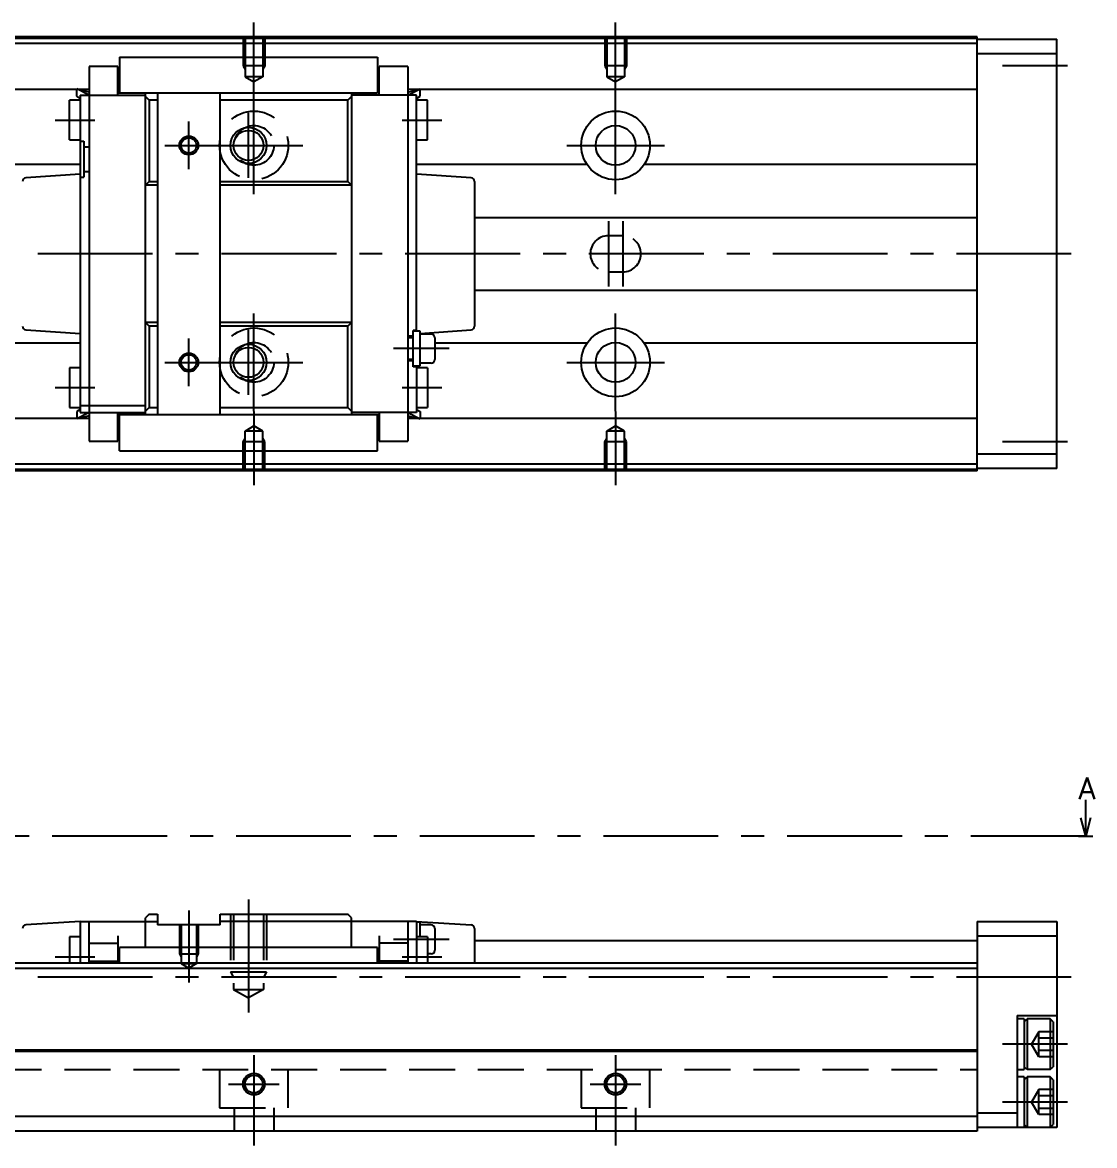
# Model space of a CAD drawing. Extents: x -2 to 501, y -8 to 279.
# Drawn here: x 352.8 to 501, y 8 to 163.3 of the extents above; entities that cross this region are included whole.
import ezdxf

# ---------------------------------------------------------------- set-up
doc = ezdxf.new("R2010")
doc.units = 0
doc.header["$LTSCALE"] = 0.5
doc.linetypes.add('CENTER', pattern=[50.8, 31.75, -6.35, 6.35, -6.35])
doc.linetypes.add('DASHED', pattern=[19.05, 12.7, -6.35])
for name, color, linetype in [('MSM_CENTER', 1, 'CENTER'), ('MSM_CONTINUOUS', 7, 'CONTINUOUS'), ('MSM_DASHED', 4, 'DASHED'), ('MSM_NARROW', 5, 'CONTINUOUS'), ('MSM_PART_NUMBER', 7, 'CONTINUOUS')]:
    doc.layers.add(name, color=color, linetype=linetype)
doc.styles.get("Standard").update_dxf_attribs({"font": 'txt.shx', "height": 3, "bigfont": 'bigfont.shx'})

msp = doc.modelspace()

# ---------------------------------------------------------------- linework, layer by layer
at = {"layer": 'MSM_CENTER'}
for p, q in [((384.76, 153.09), (384.76, 163.3)), ((434.76, 153.09), (434.76, 163.3)), ((497.26, 157.3), (488.26, 157.3)), ((384.76, 139.55), (384.76, 153.05)), ((434.76, 139.55), (434.76, 153.05)), ((384.01, 141.8), (384.01, 150.8)), ((357.26, 149.8), (362.76, 149.8)), ((375.76, 143), (375.76, 149.6)), ((405.26, 149.8), (410.76, 149.8)), ((372.46, 146.3), (379.06, 146.3)), ((378.01, 146.3), (391.51, 146.3)), ((379.51, 146.3), (388.51, 146.3)), ((428.01, 146.3), (441.51, 146.3)), ((433.76, 135.8), (433.76, 126.8)), ((435.76, 135.8), (435.76, 126.8)), ((497.76, 131.3), (196.26, 131.3)), ((384.76, 109.55), (384.76, 123.05)), ((434.76, 109.55), (434.76, 123.05)), ((375.76, 113), (375.76, 119.6)), ((384.01, 111.8), (384.01, 120.8)), ((411.76, 118.2), (404.06, 118.2)), ((372.46, 116.3), (379.06, 116.3)), ((378.01, 116.3), (391.51, 116.3)), ((379.51, 116.3), (388.51, 116.3)), ((428.01, 116.3), (441.51, 116.3)), ((357.26, 112.8), (362.76, 112.8)), ((405.26, 112.8), (410.76, 112.8)), ((384.76, 109.51), (384.76, 99.3)), ((434.76, 109.51), (434.76, 99.3)), ((497.26, 105.3), (488.26, 105.3)), ((499.76, 50.8), (188.76, 50.8)), ((384.01, 42), (384.01, 26.41)), ((375.76, 40.5), (375.76, 30.54)), ((411.76, 36.5), (404.06, 36.5)), ((357.26, 34.1), (362.76, 34.1)), ((405.26, 34.1), (410.76, 34.1)), ((497.76, 31.3), (196.26, 31.3)), ((497.26, 22), (488.26, 22)), ((384.76, 20.5), (384.76, 8)), ((434.76, 20.5), (434.76, 8)), ((381.26, 16.5), (388.26, 16.5)), ((431.26, 16.5), (438.26, 16.5)), ((497.26, 14), (488.26, 14))]:
    msp.add_line(p, q, dxfattribs=at)
at = {"layer": 'MSM_CONTINUOUS'}
for p, q in [((484.76, 161.3), (234.76, 161.3)), ((484.76, 161.1), (234.76, 161.1)), ((484.76, 160.4), (234.76, 160.4)), ((484.76, 101.3), (484.76, 161.3)), ((484.76, 161), (495.76, 161)), ((495.76, 101.6), (495.76, 161)), ((366.16, 158.52), (401.86, 158.52)), ((366.16, 158.52), (366.16, 153.55)), ((401.86, 158.52), (401.86, 153.55)), ((484.76, 159), (495.76, 159)), ((361.96, 157.2), (361.96, 105.4)), ((365.96, 157.2), (361.96, 157.2)), ((365.96, 153.25), (365.96, 157.2)), ((406.06, 157.2), (402.06, 157.2)), ((402.06, 153.25), (402.06, 157.2)), ((406.06, 157.2), (406.06, 105.4)), ((360.26, 154.05), (342.76, 154.05)), ((360.26, 153.1), (360.26, 154.1)), ((361.96, 153.25), (360.26, 154.1)), ((361.96, 154.05), (360.36, 154.05)), ((361.96, 153.67), (360.46, 154.05)), ((406.06, 153.25), (407.76, 154.1)), ((406.06, 153.67), (407.56, 154.05)), ((407.66, 154.05), (406.06, 154.05)), ((407.76, 153.1), (407.76, 154.1)), ((484.76, 154.05), (407.76, 154.05)), ((360.76, 152.55), (359.26, 152.55)), ((359.26, 147.05), (359.26, 152.55)), ((360.76, 152.8), (360.26, 153.1)), ((360.76, 153.25), (360.76, 109.35)), ((360.76, 153.25), (369.76, 153.25)), ((365.96, 153.55), (401.86, 153.55)), ((369.76, 109.05), (369.76, 153.55)), ((369.76, 153.05), (370.26, 152.55)), ((370.26, 152.55), (370.26, 141.3)), ((371.41, 152.55), (370.26, 152.55)), ((371.41, 153.55), (371.41, 109.05)), ((380.11, 109.05), (380.11, 153.55)), ((397.76, 152.55), (380.11, 152.55)), ((397.76, 152.55), (398.26, 153.05)), ((397.76, 141.3), (397.76, 152.55)), ((398.26, 153.55), (398.26, 109.05)), ((407.26, 153.25), (398.26, 153.25)), ((407.26, 120.6), (407.26, 153.25)), ((407.26, 152.8), (407.76, 153.1)), ((408.76, 152.55), (407.26, 152.55)), ((408.76, 147.05), (408.76, 152.55)), ((359.26, 147.05), (360.76, 147.05)), ((360.76, 146.9), (361.26, 146.9)), ((361.26, 146.9), (361.26, 141.9)), ((361.26, 146.1), (361.96, 146.1)), ((407.26, 147.05), (408.76, 147.05)), ((360.76, 143.66), (342.26, 143.66)), ((430.81, 143.66), (407.26, 143.66)), ((484.76, 143.66), (438.71, 143.66)), ((360.76, 142.3), (353.23, 141.8)), ((360.76, 141.9), (361.26, 141.9)), ((361.26, 142.7), (361.96, 142.7)), ((414.79, 141.8), (407.26, 142.3)), ((370.26, 141.3), (369.76, 140.8)), ((371.41, 140.8), (369.76, 140.8)), ((370.26, 141.3), (371.41, 141.3)), ((380.11, 141.3), (397.76, 141.3)), ((398.26, 140.8), (380.11, 140.8)), ((398.26, 140.8), (397.76, 141.3)), ((415.26, 141.3), (415.26, 121.3)), ((484.76, 136.3), (415.26, 136.3)), ((415.26, 126.3), (484.76, 126.3)), ((369.76, 121.8), (370.26, 121.3)), ((371.41, 121.8), (369.76, 121.8)), ((371.41, 121.3), (370.26, 121.3)), ((370.26, 121.3), (370.26, 110.05)), ((398.26, 121.8), (380.11, 121.8)), ((397.76, 121.3), (380.11, 121.3)), ((397.76, 121.3), (398.26, 121.8)), ((397.76, 110.05), (397.76, 121.3)), ((353.23, 120.8), (360.76, 120.3)), ((406.76, 119.9), (406.06, 119.9)), ((406.76, 119.7), (406.06, 119.7)), ((407.26, 120.7), (406.76, 120.7)), ((406.76, 115.7), (406.76, 120.7)), ((407.76, 120.6), (406.76, 120.6)), ((407.76, 120.27), (414.8, 120.8)), ((407.76, 115.8), (407.76, 120.6)), ((409.26, 120.2), (407.76, 120.2)), ((409.76, 119.7), (409.76, 116.7)), ((360.76, 118.94), (342.26, 118.94)), ((430.81, 118.94), (409.76, 118.94)), ((484.76, 118.94), (438.71, 118.94)), ((406.76, 116.7), (406.06, 116.7)), ((406.76, 116.5), (406.06, 116.5)), ((360.76, 115.55), (359.26, 115.55)), ((359.26, 115.55), (359.26, 110.05)), ((406.76, 115.8), (407.76, 115.8)), ((407.26, 115.7), (406.76, 115.7)), ((407.26, 115.8), (407.26, 109.35)), ((408.76, 115.55), (407.26, 115.55)), ((409.26, 116.2), (407.76, 116.2)), ((408.76, 115.55), (408.76, 110.05)), ((360.76, 110.35), (369.76, 110.35)), ((359.26, 110.05), (360.76, 110.05)), ((360.76, 109.8), (360.26, 109.5)), ((360.26, 109.5), (360.26, 108.5)), ((361.96, 109.35), (360.26, 108.5)), ((361.96, 108.92), (360.46, 108.55)), ((360.76, 109.35), (369.76, 109.35)), ((365.96, 105.4), (365.96, 109.35)), ((402.06, 109.05), (365.96, 109.05)), ((366.16, 104.08), (366.16, 109.05)), ((370.26, 110.05), (369.76, 109.55)), ((370.26, 110.05), (371.41, 110.05)), ((380.11, 110.05), (397.76, 110.05)), ((398.26, 109.55), (397.76, 110.05)), ((407.26, 109.35), (398.26, 109.35)), ((401.86, 104.08), (401.86, 109.05)), ((402.06, 109.35), (402.06, 105.4)), ((406.06, 109.35), (407.76, 108.5)), ((406.06, 108.92), (407.56, 108.55)), ((407.26, 110.05), (408.76, 110.05)), ((407.26, 109.8), (407.76, 109.5)), ((407.76, 109.5), (407.76, 108.5)), ((360.26, 108.55), (342.76, 108.55)), ((361.96, 108.55), (360.36, 108.55)), ((407.66, 108.55), (406.06, 108.55)), ((484.76, 108.55), (407.76, 108.55)), ((366.16, 106.55), (365.96, 106.55)), ((402.06, 106.55), (401.86, 106.55)), ((361.96, 105.4), (365.96, 105.4)), ((366.16, 104.08), (401.86, 104.08)), ((402.06, 105.4), (406.06, 105.4)), ((495.76, 103.6), (484.76, 103.6)), ((484.76, 102.2), (234.76, 102.2)), ((484.76, 101.5), (234.76, 101.5)), ((484.76, 101.3), (234.76, 101.3)), ((495.76, 101.6), (484.76, 101.6)), ((499.76, 50.8), (499.76, 55.8)), ((499.76, 50.8), (499.09, 53.3)), ((500.43, 53.3), (499.76, 50.8)), ((498.76, 50.8), (500.76, 50.8)), ((360.76, 39), (353.23, 38.53)), ((360.76, 39), (371.41, 39)), ((360.76, 39), (360.76, 33.2)), ((361.96, 33.2), (361.96, 39)), ((370.26, 40), (369.76, 39.5)), ((369.76, 35.4), (369.76, 39.5)), ((370.26, 40), (371.41, 40)), ((371.41, 40), (371.41, 38.5)), ((380.11, 40), (397.76, 40)), ((380.11, 38.5), (380.11, 40)), ((407.26, 39), (380.11, 39)), ((398.26, 39.5), (397.76, 40)), ((398.26, 35.4), (398.26, 39.5)), ((406.06, 39), (406.06, 33.2)), ((407.26, 39), (407.26, 33.2)), ((407.26, 39), (414.79, 38.53)), ((407.76, 38.9), (407.26, 38.9)), ((407.76, 36.85), (407.76, 38.9)), ((484.76, 39), (495.76, 39)), ((484.76, 39), (484.76, 10)), ((495.76, 39), (495.76, 10.5)), ((380.11, 38.5), (371.41, 38.5)), ((409.26, 38.5), (407.76, 38.5)), ((409.76, 38), (409.76, 35)), ((415.26, 38.03), (415.26, 33.2)), ((360.76, 36.85), (359.26, 36.85)), ((359.26, 36.85), (359.26, 33.2)), ((361.96, 36), (365.96, 36)), ((365.96, 37), (365.96, 33.2)), ((402.06, 37), (402.06, 33.2)), ((406.06, 36), (402.06, 36)), ((408.76, 36.85), (407.26, 36.85)), ((408.76, 36.85), (408.76, 33.2)), ((484.76, 36.3), (415.26, 36.3)), ((484.76, 37), (495.76, 37)), ((366.16, 35.1), (365.96, 35.1)), ((366.16, 34.3), (365.96, 34.3)), ((401.86, 35.4), (366.16, 35.4)), ((366.16, 33.2), (366.16, 35.4)), ((401.86, 33.2), (401.86, 35.4)), ((402.06, 35.1), (401.86, 35.1)), ((402.06, 34.3), (401.86, 34.3)), ((409.26, 34.5), (408.76, 34.5)), ((484.76, 33.2), (234.76, 33.2)), ((361.96, 33.5), (365.96, 33.5)), ((406.06, 33.5), (402.06, 33.5)), ((484.76, 32.5), (234.76, 32.5)), ((490.26, 26), (495.76, 26)), ((490.26, 26), (490.26, 10.5)), ((491.26, 25.5), (490.26, 25.5)), ((491.26, 25.5), (491.26, 18.5)), ((491.26, 25.1), (491.66, 25.5)), ((494.86, 25.5), (491.66, 25.5)), ((491.66, 25.5), (491.66, 18.5)), ((494.86, 25.5), (494.86, 18.5)), ((495.26, 25.1), (494.86, 25.5)), ((495.26, 25.1), (495.26, 18.9)), ((484.76, 21.2), (234.76, 21.2)), ((484.76, 21), (234.76, 21)), ((491.66, 18.5), (491.26, 18.9)), ((494.86, 18.5), (495.26, 18.9)), ((490.26, 18.5), (491.26, 18.5)), ((491.26, 17.5), (490.26, 17.5)), ((491.26, 17.5), (491.26, 10.5)), ((491.26, 17.1), (491.66, 17.5)), ((494.86, 18.5), (491.66, 18.5)), ((494.86, 17.5), (491.66, 17.5)), ((491.66, 17.5), (491.66, 10.5)), ((494.86, 17.5), (494.86, 10.5)), ((495.26, 17.1), (494.86, 17.5)), ((495.26, 17.1), (495.26, 10.9)), ((484.76, 12.5), (490.26, 12.5)), ((484.76, 12), (234.76, 12)), ((491.66, 10.5), (491.26, 10.9)), ((494.86, 10.5), (495.26, 10.9)), ((484.76, 10), (234.76, 10)), ((495.76, 10.5), (484.76, 10.5))]:
    msp.add_line(p, q, dxfattribs=at)
for centre, radius in [((434.76, 146.3), 4.75), ((384.01, 146.3), 2.07), ((434.76, 146.3), 2.75), ((375.76, 146.3), 1.06), ((434.76, 116.3), 4.75), ((384.01, 116.3), 2.07), ((434.76, 116.3), 2.75), ((375.76, 116.3), 1.06), ((384.76, 16.5), 1.23), ((434.76, 16.5), 1.23)]:
    msp.add_circle(centre, radius, dxfattribs=at)
for centre, start, end in [((353.26, 141.3), 93.8066, 180), ((414.76, 141.3), 0, 86.1934), ((353.26, 121.3), 180, 266.1934), ((414.76, 121.3), 274.3133, 0), ((409.26, 119.7), 0, 90), ((409.26, 116.7), 270, 0), ((353.26, 38.03), 93.5763, 180), ((409.26, 38), 0, 90), ((414.76, 38.03), 0, 86.4237), ((409.26, 35), 270, 0)]:
    msp.add_arc(centre, 0.5, start, end, dxfattribs=at)
at = {"layer": 'MSM_DASHED'}
for p, q in [((383.26, 161.3), (383.26, 157.3)), ((383.53, 161.3), (383.53, 155.8)), ((385.99, 161.3), (385.99, 155.8)), ((386.26, 161.3), (386.26, 157.3)), ((433.26, 161.3), (433.26, 157.3)), ((433.53, 161.3), (433.53, 155.8)), ((435.99, 161.3), (435.99, 155.8)), ((436.26, 161.3), (436.26, 157.3)), ((383.26, 157.3), (383.53, 156.83)), ((386.26, 157.3), (383.26, 157.3)), ((386.26, 157.3), (385.99, 156.83)), ((433.26, 157.3), (433.53, 156.83)), ((436.26, 157.3), (433.26, 157.3)), ((436.26, 157.3), (435.99, 156.83)), ((385.99, 155.8), (383.53, 155.8)), ((383.53, 155.8), (384.76, 155.09)), ((385.99, 155.8), (384.76, 155.09)), ((435.99, 155.8), (433.53, 155.8)), ((433.53, 155.8), (434.76, 155.09)), ((435.99, 155.8), (434.76, 155.09)), ((435.76, 133.8), (433.76, 133.8)), ((433.76, 128.8), (435.76, 128.8)), ((383.53, 106.8), (384.76, 107.51)), ((385.99, 106.8), (384.76, 107.51)), ((433.53, 106.8), (434.76, 107.51)), ((435.99, 106.8), (434.76, 107.51)), ((383.26, 105.3), (383.53, 105.77)), ((383.53, 101.3), (383.53, 106.8)), ((385.99, 106.8), (383.53, 106.8)), ((385.99, 101.3), (385.99, 106.8)), ((386.26, 105.3), (385.99, 105.77)), ((433.26, 105.3), (433.53, 105.77)), ((433.53, 101.3), (433.53, 106.8)), ((435.99, 106.8), (433.53, 106.8)), ((435.99, 101.3), (435.99, 106.8)), ((436.26, 105.3), (435.99, 105.77)), ((383.26, 101.3), (383.26, 105.3)), ((386.26, 105.3), (383.26, 105.3)), ((386.26, 101.3), (386.26, 105.3)), ((433.26, 101.3), (433.26, 105.3)), ((436.26, 105.3), (433.26, 105.3)), ((436.26, 101.3), (436.26, 105.3)), ((381.51, 40), (381.51, 32)), ((381.94, 40), (381.94, 29.6)), ((386.08, 40), (386.08, 29.6)), ((386.51, 40), (386.51, 32)), ((374.46, 38.5), (374.46, 34.5)), ((374.7, 38.5), (374.7, 33.15)), ((376.82, 38.5), (376.82, 33.15)), ((377.06, 38.5), (377.06, 34.5)), ((374.46, 34.5), (377.06, 34.5)), ((374.46, 34.5), (374.7, 34.08)), ((377.06, 34.5), (376.82, 34.08)), ((374.7, 33.15), (376.82, 33.15)), ((374.7, 33.15), (375.76, 32.54)), ((376.82, 33.15), (375.76, 32.54)), ((381.51, 32), (381.94, 31.25)), ((381.51, 32), (386.51, 32)), ((386.51, 32), (386.08, 31.25)), ((381.94, 29.6), (384.01, 28.41)), ((381.94, 29.6), (386.08, 29.6)), ((386.08, 29.6), (384.01, 28.41)), ((493.26, 23.73), (492.26, 22)), ((495.26, 23.73), (493.26, 23.73)), ((493.26, 20.27), (493.26, 23.73)), ((493.26, 20.27), (492.26, 22)), ((495.26, 22.87), (493.26, 22.87)), ((495.26, 21.13), (493.26, 21.13)), ((495.26, 20.27), (493.26, 20.27)), ((234.76, 18.5), (484.76, 18.5)), ((380.01, 18.5), (380.01, 13.2)), ((389.51, 13.2), (389.51, 18.5)), ((430.01, 18.5), (430.01, 13.2)), ((439.51, 13.2), (439.51, 18.5)), ((493.26, 15.73), (492.26, 14)), ((495.26, 15.73), (493.26, 15.73)), ((493.26, 12.27), (493.26, 15.73)), ((493.26, 12.27), (492.26, 14)), ((495.26, 14.87), (493.26, 14.87)), ((380.01, 13.2), (389.51, 13.2)), ((382.01, 13.2), (382.01, 10)), ((387.51, 13.2), (387.51, 10)), ((430.01, 13.2), (439.51, 13.2)), ((432.01, 13.2), (432.01, 10)), ((437.51, 13.2), (437.51, 10)), ((495.26, 13.13), (493.26, 13.13)), ((495.26, 12.27), (493.26, 12.27))]:
    msp.add_line(p, q, dxfattribs=at)
for centre, radius in [((384.76, 146.3), 4.75), ((384.76, 146.3), 2.75), ((384.76, 116.3), 4.75), ((384.76, 116.3), 2.75)]:
    msp.add_circle(centre, radius, dxfattribs=at)
for centre, start, end in [((433.76, 131.3), 90, 270), ((435.76, 131.3), 270, 90)]:
    msp.add_arc(centre, 2.5, start, end, dxfattribs=at)
at = {"layer": 'MSM_NARROW'}
for centre, radius in [((375.76, 146.3), 1.3), ((384.01, 146.3), 2.5), ((384.01, 116.3), 2.5), ((375.76, 116.3), 1.3), ((384.76, 16.5), 1.5), ((434.76, 16.5), 1.5)]:
    msp.add_circle(centre, radius, dxfattribs=at)

# ---------------------------------------------------------------- texts
at = {"layer": 'MSM_PART_NUMBER'}
msp.add_text('A', height=3, dxfattribs=at).set_placement((498.79, 55.88))

doc.saveas('drawing.dxf')
